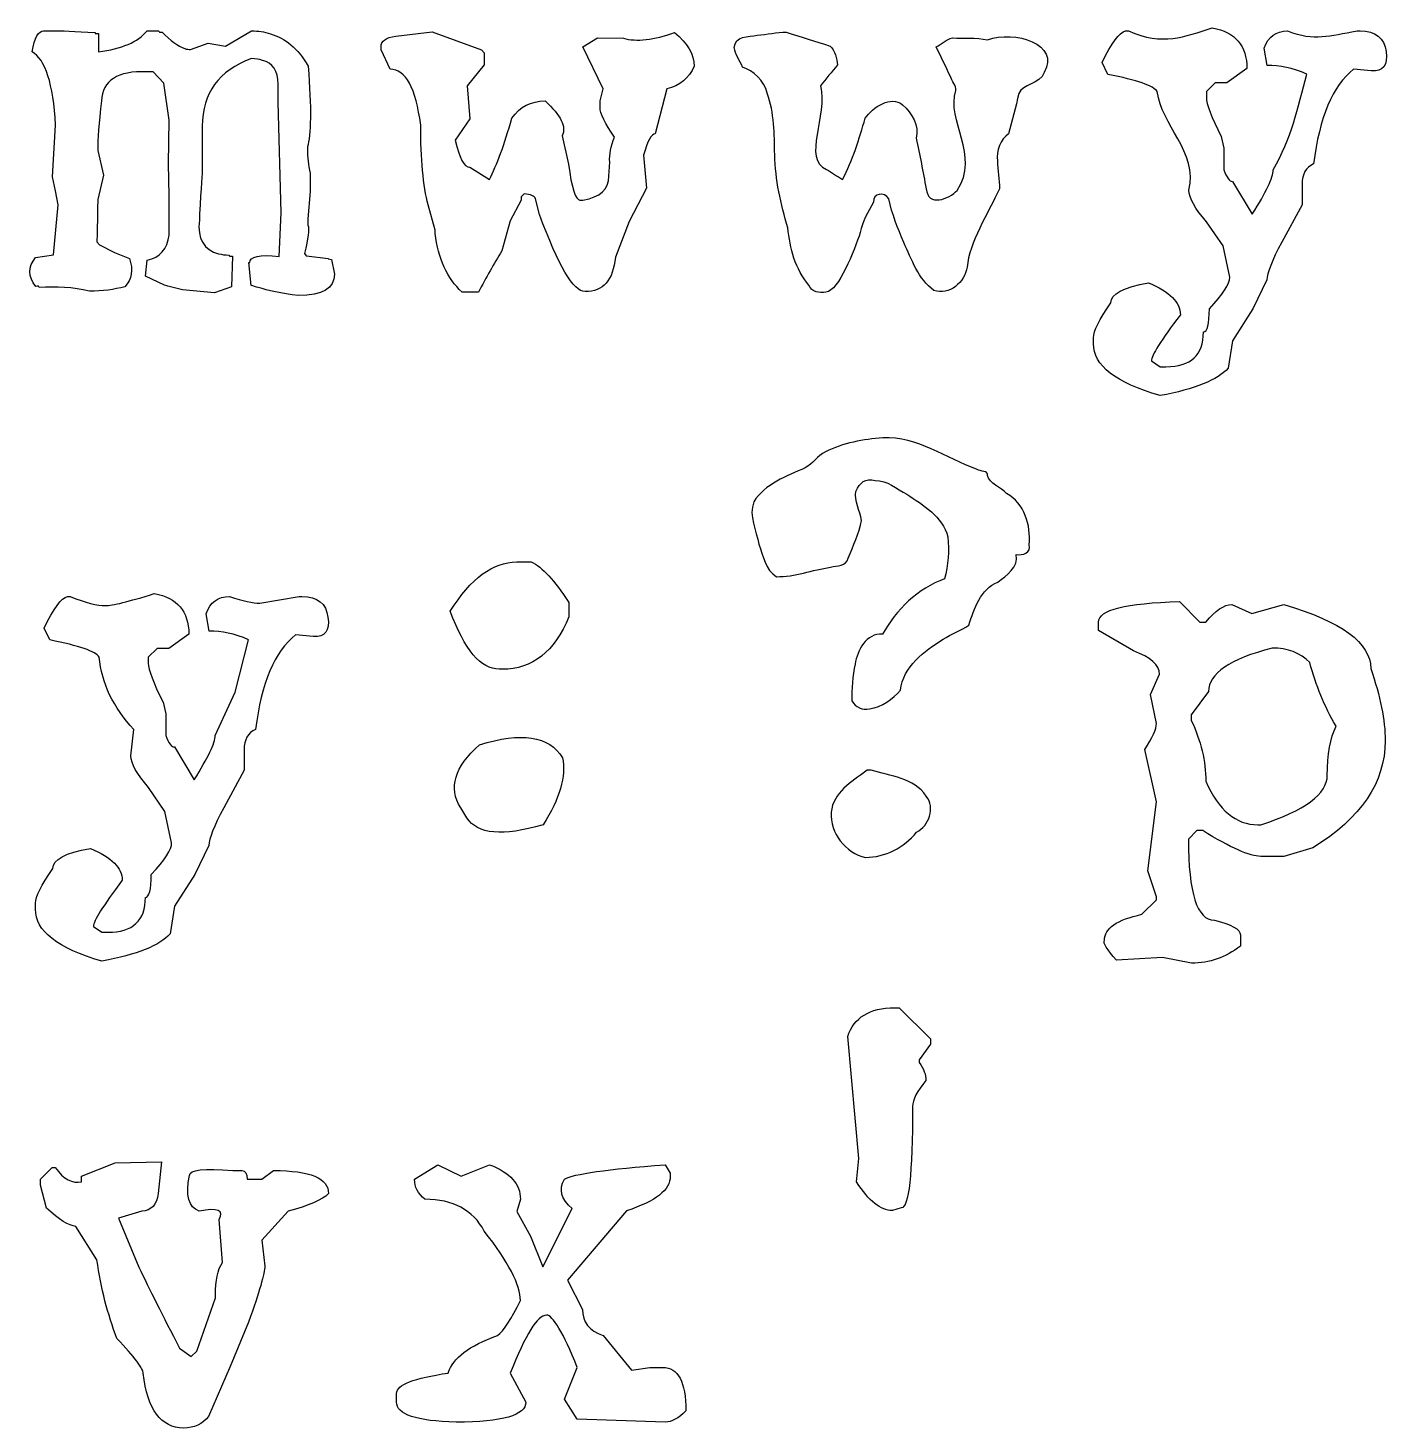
# Model space of a CAD drawing. Extents: x 1 to 11, y 10 to 119.
# Drawn here: x 0.88 to 11.07, y 9.82 to 20.32 of the extents above; entities that cross this region are included whole.
import ezdxf

# ---------------------------------------------------------------- set-up
doc = ezdxf.new("R2010")
doc.units = 0
doc.layers.add('Letters', color=7, linetype='CONTINUOUS')

msp = doc.modelspace()

# ---------------------------------------------------------------- linework, layer by layer
at = {"layer": 'Letters', "color": 7}
for p, q in [((0.995268, 20.2983), (1.0616, 20.2983)), ((1.381198, 20.284233), (1.381198, 20.2782)), ((1.407328, 20.276189), (1.407328, 20.139511)), ((1.771148, 20.296289), (1.85758, 20.296289)), ((1.86562, 20.288244), (1.883711, 20.288244)), ((2.358082, 20.181711), (2.555067, 20.296289)), ((3.635693, 20.256089), (3.909059, 20.290256)), ((3.909059, 20.290256), (4.278909, 20.155589)), ((5.726145, 20.284233), (5.726145, 20.284233)), ((9.105375, 20.296289), (9.127485, 20.296289)), ((9.756631, 20.3184), (9.756631, 20.3184)), ((10.842058, 20.296289), (10.864169, 20.296289)), ((2.096776, 20.1576), (2.229439, 20.205833)), ((2.229439, 20.205833), (2.358082, 20.181711)), ((3.52514, 20.153578), (3.52514, 20.1777)), ((3.593482, 20.008856), (3.52514, 20.153578)), ((4.278909, 20.155589), (4.299009, 20.131467)), ((5.038708, 20.1777), (5.14725, 20.244033)), ((5.189462, 19.862122), (5.038708, 20.1777)), ((5.14725, 20.244033), (5.342225, 20.242022)), ((10.168691, 20.036989), (10.146581, 20.167644)), ((4.299009, 20.043022), (4.170366, 19.884233)), ((4.299009, 20.131467), (4.299009, 20.043022)), ((8.974721, 19.970656), (8.9305, 20.0591)), ((1.817379, 19.990767), (1.771148, 19.990767)), ((1.895771, 19.904333), (1.817379, 19.990767)), ((8.495762, 19.985322), (8.495762, 19.985322)), ((10.015927, 20.014878), (9.865174, 19.906344)), ((10.948591, 19.996789), (10.815927, 20.008856)), ((1.937982, 19.62695), (1.895771, 19.904333)), ((2.754062, 19.761611), (2.754062, 19.896289)), ((4.170366, 19.884233), (4.190467, 19.636994)), ((5.167351, 19.771667), (5.189462, 19.862122)), ((5.667854, 19.862122), (5.581421, 19.524439)), ((9.778741, 19.906344), (9.71241, 19.842022)), ((9.71241, 19.842022), (9.71241, 19.7978)), ((9.865174, 19.906344), (9.778741, 19.906344)), ((2.776173, 18.933483), (2.754062, 19.761611)), ((5.167351, 19.725433), (5.167351, 19.771667)), ((1.931952, 19.301317), (1.937982, 19.62695)), ((4.190467, 19.636994), (4.081924, 19.478206)), ((1.06361, 19.202828), (1.08572, 19.590772)), ((2.185218, 19.582728), (2.185218, 19.263128)), ((2.973158, 19.42795), (2.973158, 19.405839)), ((4.883934, 19.510361), (4.930165, 19.297306)), ((9.822962, 19.504339), (9.843063, 19.417906)), ((9.843063, 19.417906), (9.843063, 19.255094)), ((1.401298, 19.399817), (1.445519, 19.214883)), ((5.233683, 19.20685), (5.239713, 19.313383)), ((5.492979, 19.365639), (5.51509, 19.118406)), ((1.445519, 19.214883), (1.401298, 19.031972)), ((1.937982, 19.064139), (1.931952, 19.301317)), ((2.993258, 19.230972), (2.993258, 19.092272)), ((4.190467, 19.275194), (4.3372, 19.182728)), ((1.08371, 19.098306), (1.06361, 19.202828)), ((1.105821, 18.993783), (1.08371, 19.098306)), ((5.51509, 19.118406), (5.384436, 18.869161)), ((9.907385, 19.168661), (10.056128, 18.923428)), ((10.429998, 19.14655), (10.429998, 18.993783)), ((1.06964, 18.617906), (1.105821, 18.993783)), ((1.937982, 18.76665), (1.937982, 19.064139)), ((2.993258, 19.092272), (2.977178, 18.88725)), ((4.576396, 19.02795), (4.493984, 18.873183)), ((4.598507, 19.074183), (4.576396, 19.052072)), ((4.576396, 19.052072), (4.576396, 19.02795)), ((4.71308, 18.921417), (4.682929, 19.038006)), ((5.016597, 19.02795), (5.038708, 19.02795)), ((10.429998, 18.993783), (10.277234, 18.712372)), ((2.163108, 18.923428), (2.163108, 18.877206)), ((2.762103, 18.605839), (2.776173, 18.933483)), ((3.93117, 18.802828), (3.878909, 18.991772)), ((2.977178, 18.88725), (2.977178, 18.841017)), ((3.93117, 18.778706), (3.93117, 18.802828)), ((4.493984, 18.873183), (4.431673, 18.64805)), ((5.384436, 18.869161), (5.281924, 18.599817)), ((9.837033, 18.686239), (9.71442, 18.865139)), ((1.395268, 18.716394), (1.415369, 18.694283)), ((1.415369, 18.694283), (1.525921, 18.635994)), ((9.887284, 18.451072), (9.837033, 18.686239)), ((0.934967, 18.597806), (1.06964, 18.617906)), ((1.525921, 18.635994), (1.638484, 18.591772)), ((1.759087, 18.457094), (1.773158, 18.577706)), ((2.386223, 18.615894), (2.386223, 18.609861)), ((2.412354, 18.60785), (2.404313, 18.378706)), ((2.951047, 18.62795), (2.965118, 18.611872)), ((2.965118, 18.611872), (2.967128, 18.611872)), ((2.965118, 18.611872), (2.965118, 18.611872)), ((2.967128, 18.611872), (3.127932, 18.591772)), ((3.127932, 18.591772), (3.127932, 18.58775)), ((3.127932, 18.58775), (3.154062, 18.583728)), ((3.154062, 18.583728), (3.176173, 18.473183)), ((2.551047, 18.388761), (2.532957, 18.559617)), ((2.532957, 18.559617), (2.540997, 18.559617)), ((1.901801, 18.390772), (1.759087, 18.457094)), ((1.919891, 18.38675), (1.901801, 18.390772)), ((1.927932, 18.382728), (1.919891, 18.38675)), ((2.036474, 18.356594), (1.927932, 18.382728)), ((2.404313, 18.378706), (2.27567, 18.334483)), ((10.166681, 18.430972), (10.060148, 18.213883)), ((2.27567, 18.334483), (2.036474, 18.356594)), ((4.254788, 18.338506), (4.132175, 18.338506)), ((10.060148, 18.213883), (9.907385, 17.974683)), ((8.866179, 17.952572), (8.866179, 17.996794)), ((9.907385, 17.974683), (9.875224, 17.76765)), ((9.300349, 17.823928), (9.364671, 17.779717)), ((9.364671, 17.779717), (9.408892, 17.779717)), ((7.287139, 17.247261), (7.287139, 17.247261)), ((4.542572, 16.316372), (4.651114, 16.316372)), ((4.542572, 16.316372), (4.542572, 16.316372)), ((1.173727, 16.057072), (1.195838, 16.057072)), ((1.824984, 16.079183), (1.824984, 16.079183)), ((2.616944, 16.006828), (2.910411, 16.057072)), ((2.910411, 16.057072), (2.932521, 16.057072)), ((4.932522, 16.01285), (4.932522, 15.904306)), ((9.511081, 16.018883), (9.663845, 15.866117)), ((9.511081, 16.018883), (9.511081, 16.018883)), ((9.903041, 15.996772), (10.053795, 15.930439)), ((10.053795, 15.930439), (10.292991, 15.996772)), ((2.237044, 15.797772), (2.214934, 15.928428)), ((8.904046, 15.801794), (8.904046, 15.866117)), ((9.663845, 15.866117), (9.708066, 15.866117)), ((1.043074, 15.73145), (0.998853, 15.819883)), ((2.08428, 15.775661), (1.933526, 15.667128)), ((3.016944, 15.757572), (2.88428, 15.769639)), ((9.165352, 15.649039), (8.904046, 15.801794)), ((1.847094, 15.667128), (1.780763, 15.602806)), ((1.933526, 15.667128), (1.847094, 15.667128)), ((2.432019, 15.341494), (2.532521, 15.73345)), ((1.780763, 15.602806), (1.780763, 15.558583)), ((4.434029, 15.51235), (4.411919, 15.51235)), ((9.293996, 15.323406), (9.360327, 15.476172)), ((2.281265, 15.015872), (2.432019, 15.341494)), ((9.338217, 15.106317), (9.293996, 15.323406)), ((9.728167, 15.345517), (9.599523, 15.170639)), ((1.891315, 15.265117), (1.911416, 15.178683)), ((1.911416, 15.178683), (1.911416, 15.015872)), ((9.599523, 15.170639), (9.599523, 15.128428)), ((9.599523, 15.170639), (9.599523, 15.170639)), ((1.650109, 14.863106), (1.67222, 15.060083)), ((1.975738, 14.929439), (2.124481, 14.684206)), ((2.498351, 14.907328), (2.498351, 14.754561)), ((9.338217, 14.519383), (9.251785, 14.91135)), ((4.88629, 14.849028), (4.88629, 14.849028)), ((2.498351, 14.754561), (2.345587, 14.47315)), ((7.160707, 14.748594), (7.160707, 14.748594)), ((1.905386, 14.447028), (1.782773, 14.625917)), ((9.273895, 14.000794), (9.338217, 14.519383)), ((1.955637, 14.21185), (1.905386, 14.447028)), ((4.168702, 14.398783), (4.122471, 14.47315)), ((9.641734, 14.302294), (9.577413, 14.237983)), ((9.685955, 14.302294), (9.641734, 14.302294)), ((10.098016, 14.346517), (10.120126, 14.346517)), ((2.235034, 14.19175), (2.128501, 13.974661)), ((10.510076, 14.173661), (10.292991, 14.109339)), ((10.292991, 14.109339), (10.120126, 14.109339)), ((2.128501, 13.974661), (1.975738, 13.735461)), ((9.338217, 13.805817), (9.273895, 14.000794)), ((0.934531, 13.71335), (0.934531, 13.757572)), ((9.229674, 13.675161), (9.338217, 13.783706)), ((9.338217, 13.783706), (9.338217, 13.805817)), ((1.975738, 13.735461), (1.943577, 13.528428)), ((1.368702, 13.584717), (1.433024, 13.540494)), ((1.433024, 13.540494), (1.477245, 13.540494)), ((9.967363, 13.522394), (9.967363, 13.435972)), ((9.384448, 13.35155), (9.038719, 13.331452)), ((9.601533, 13.309341), (9.384448, 13.35155)), ((7.375179, 12.97413), (7.40935, 12.97413)), ((7.375179, 12.97413), (7.375179, 12.97413)), ((7.40935, 12.97413), (7.644526, 12.740963)), ((7.107843, 11.844486), (7.02342, 12.759052)), ((7.644526, 12.700763), (7.560104, 12.584186)), ((7.644526, 12.740963), (7.644526, 12.700763)), ((7.560104, 12.584186), (7.560104, 12.564074)), ((0.972946, 11.690263), (1.059378, 11.776697)), ((1.059378, 11.776697), (1.081488, 11.776697)), ((1.280483, 11.712374), (1.53174, 11.812874)), ((1.53174, 11.812874), (1.879479, 11.820919)), ((1.53174, 11.812874), (1.53174, 11.812874)), ((1.879479, 11.820919), (1.855358, 11.581719)), ((2.414152, 11.754586), (2.480484, 11.754586)), ((2.631237, 11.690263), (2.719679, 11.754586)), ((3.776296, 11.690152), (3.95117, 11.798697)), ((3.95117, 11.798697), (4.126045, 11.712263)), ((3.95117, 11.798697), (3.95117, 11.798697)), ((4.126045, 11.712263), (4.33911, 11.798697)), ((5.655693, 11.798697), (5.693884, 11.734374)), ((7.089752, 11.669608), (7.107843, 11.844486)), ((0.972946, 11.646041), (0.972946, 11.690263)), ((1.280483, 11.670163), (1.280483, 11.712374)), ((2.522695, 11.690263), (2.631237, 11.690263)), ((5.693884, 11.734374), (5.693884, 11.712263)), ((1.017167, 11.473186), (0.972946, 11.646041)), ((1.732745, 11.449063), (1.55787, 11.396797)), ((2.828222, 11.451074), (2.631237, 11.233986)), ((4.570266, 11.539397), (4.544135, 11.446941)), ((4.544135, 11.446941), (4.644638, 11.262019)), ((4.7371, 11.032863), (4.958206, 11.469052)), ((5.364236, 11.452974), (4.922025, 10.932363)), ((7.425431, 11.47463), (7.359099, 11.45453)), ((1.395056, 11.085241), (1.236262, 11.336497)), ((1.55787, 11.396797), (1.708624, 11.030974)), ((2.33576, 11.065141), (2.311639, 11.388763)), ((2.631237, 11.233986), (2.653348, 11.039008)), ((4.644638, 11.262019), (4.7371, 11.032863)), ((4.922025, 10.932363), (5.034587, 10.713274)), ((2.283499, 10.799819), (2.283499, 10.82193)), ((2.144805, 10.40183), (2.283499, 10.799819)), ((2.532745, 10.618908), (2.394051, 10.285241)), ((5.189361, 10.518297), (5.402427, 10.258997)), ((2.014152, 10.42393), (2.102594, 10.359608)), ((2.102594, 10.359608), (2.144805, 10.40183)), ((2.394051, 10.285241), (2.231237, 9.911374)), ((4.493884, 10.236886), (4.610467, 10.019808)), ((4.899914, 10.041908), (4.996396, 10.279097)), ((5.402427, 10.258997), (5.53911, 10.279097)), ((5.53911, 10.279097), (5.635592, 10.279097)), ((3.641623, 10.019808), (3.641623, 10.08413)), ((4.996396, 9.891163), (4.899914, 10.041908)), ((5.655693, 9.869052), (4.996396, 9.891163))]:
    msp.add_line(p, q, dxfattribs=at)
for points in [[(0.908836, 20.139511), (0.928937, 20.24537), (0.957747, 20.2983), (0.995268, 20.2983)], [(1.0616, 20.2983), (1.123241, 20.2983), (1.229774, 20.293611), (1.381198, 20.284233)], [(1.381198, 20.2782), (1.389238, 20.276859), (1.397948, 20.276189), (1.407328, 20.276189)], [(1.407328, 20.139511), (1.581533, 20.162289), (1.702806, 20.214548), (1.771148, 20.296289)], [(1.85758, 20.296289), (1.86026, 20.293607), (1.86294, 20.290926), (1.86562, 20.288244)], [(1.883711, 20.288244), (1.945352, 20.223926), (2.002303, 20.182385), (2.054565, 20.163622)], [(2.555067, 20.296289), (2.604649, 20.29763), (2.65155, 20.290259), (2.695771, 20.274178)], [(2.695771, 20.274178), (2.806994, 20.244696), (2.901466, 20.164296), (2.979188, 20.032978)], [(3.52514, 20.1777), (3.52514, 20.221922), (3.561991, 20.248052), (3.635693, 20.256089)], [(5.342225, 20.242022), (5.441388, 20.213881), (5.569361, 20.227952), (5.726145, 20.284233)], [(5.726145, 20.284233), (5.823967, 20.203826), (5.872879, 20.120074), (5.872879, 20.032978)], [(6.173605, 20.171889), (6.175255, 20.258722), (6.28076, 20.253689), (6.344747, 20.263667)], [(6.344747, 20.263667), (6.417469, 20.2708), (6.491078, 20.2858), (6.563262, 20.288167)], [(6.563262, 20.288167), (6.684632, 20.243978), (6.771318, 20.225789), (6.892688, 20.1816)], [(8.070464, 20.228833), (8.275006, 20.305256), (8.621729, 20.196744), (8.495762, 19.985322)], [(8.9305, 20.0591), (9.002862, 20.206511), (9.061153, 20.285567), (9.105375, 20.296289)], [(9.127485, 20.296289), (9.386275, 20.183189), (9.545708, 20.252822), (9.756631, 20.3184)], [(9.756631, 20.3184), (9.929495, 20.287578), (10.015927, 20.186411), (10.015927, 20.014878)], [(10.146581, 20.167644), (10.176061, 20.253411), (10.234353, 20.296289), (10.321455, 20.296289)], [(10.321455, 20.296289), (10.525573, 20.2184), (10.629755, 20.259933), (10.842058, 20.296289)], [(10.864169, 20.296289), (10.980751, 20.296289), (11.045743, 20.2447), (11.059143, 20.141511)], [(2.054565, 20.163622), (2.069305, 20.159607), (2.083376, 20.1576), (2.096776, 20.1576)], [(6.234124, 20.025411), (6.216141, 20.074733), (6.178679, 20.119678), (6.173605, 20.171889)], [(6.892688, 20.1816), (6.928106, 20.154478), (6.941992, 20.080989), (6.947474, 20.043022)], [(7.687172, 20.1777), (7.727939, 20.1979), (7.764203, 20.234422), (7.807927, 20.2439)], [(7.793181, 19.955789), (7.757845, 20.029756), (7.722509, 20.103722), (7.687172, 20.1777)], [(7.807927, 20.2439), (7.895785, 20.241722), (7.984244, 20.247922), (8.070464, 20.228833)], [(1.08572, 19.590772), (1.0683, 19.900317), (1.009339, 20.08323), (0.908836, 20.139511)], [(2.555067, 20.089256), (2.308501, 19.99947), (2.185218, 19.830628), (2.185218, 19.582728)], [(2.635469, 20.075189), (2.612689, 20.084567), (2.585888, 20.089256), (2.555067, 20.089256)], [(2.754062, 19.896289), (2.754062, 19.998133), (2.714531, 20.057767), (2.635469, 20.075189)], [(6.947474, 20.043022), (6.904593, 19.990089), (6.861712, 19.937156), (6.818831, 19.884233)], [(11.059143, 20.141511), (11.073884, 20.038333), (11.037033, 19.990089), (10.948591, 19.996789)], [(1.771148, 19.990767), (1.550042, 19.997463), (1.436139, 19.92443), (1.429439, 19.771667)], [(2.979188, 20.032978), (3.003309, 19.715389), (3.001299, 19.513713), (2.973158, 19.42795)], [(3.822627, 19.590772), (3.786446, 19.869494), (3.710065, 20.008856), (3.593482, 20.008856)], [(5.872879, 20.032978), (5.832678, 19.941852), (5.764336, 19.8849), (5.667854, 19.862122)], [(6.419529, 19.8288), (6.399132, 19.927022), (6.315015, 19.997467), (6.234124, 20.025411)], [(7.834665, 19.848778), (7.838658, 19.886289), (7.804367, 19.919844), (7.793181, 19.955789)], [(8.495762, 19.985322), (8.466236, 19.892522), (8.331825, 19.902933), (8.307234, 19.826622)], [(9.34457, 19.842022), (9.31643, 19.8849), (9.193147, 19.927778), (8.974721, 19.970656)], [(10.464169, 19.972667), (10.359646, 20.018233), (10.261153, 20.039678), (10.168691, 20.036989)], [(10.212912, 19.255094), (10.348359, 19.491539), (10.39749, 19.712628), (10.464169, 19.972667)], [(10.815927, 20.008856), (10.659143, 19.885567), (10.559311, 19.649061), (10.51643, 19.299306)], [(6.818831, 19.884233), (6.878564, 19.666972), (6.676982, 19.334817), (6.864761, 19.258917)], [(7.844828, 19.101372), (8.020477, 19.36125), (7.759747, 19.627306), (7.834665, 19.848778)], [(9.581756, 19.102328), (9.651437, 19.388639), (9.370179, 19.594561), (9.34457, 19.842022)], [(1.429439, 19.771667), (1.410679, 19.606848), (1.401298, 19.482898), (1.401298, 19.399817)], [(4.506044, 19.643028), (4.566346, 19.728787), (4.649428, 19.771667), (4.755291, 19.771667)], [(4.755291, 19.771667), (4.873214, 19.66447), (4.916095, 19.577369), (4.883934, 19.510361)], [(6.476588, 19.368172), (6.472161, 19.523183), (6.475525, 19.68115), (6.419529, 19.8288)], [(7.154509, 19.643028), (7.209717, 19.723889), (7.34936, 19.817189), (7.434943, 19.742044)], [(7.434943, 19.742044), (7.506133, 19.679217), (7.561007, 19.586628), (7.536283, 19.492461)], [(8.307234, 19.826622), (8.281451, 19.725889), (8.255668, 19.625172), (8.229886, 19.524439)], [(9.71241, 19.7978), (9.71241, 19.748211), (9.749261, 19.650394), (9.822962, 19.504339)], [(4.3372, 19.182728), (4.393482, 19.289928), (4.449763, 19.443361), (4.506044, 19.643028)], [(5.275894, 19.500317), (5.203532, 19.602161), (5.167351, 19.6772), (5.167351, 19.725433)], [(6.985665, 19.182728), (7.060502, 19.328583), (7.109294, 19.485983), (7.154509, 19.643028)], [(3.878909, 18.991772), (3.841388, 19.136498), (3.822627, 19.336165), (3.822627, 19.590772)], [(5.581421, 19.524439), (5.551941, 19.524439), (5.52246, 19.471506), (5.492979, 19.365639)], [(8.229886, 19.524439), (8.167232, 19.487739), (8.137614, 19.394894), (8.145251, 19.323072)], [(4.081924, 19.478206), (4.111405, 19.342865), (4.147585, 19.275194), (4.190467, 19.275194)], [(5.239713, 19.313383), (5.235693, 19.369665), (5.247753, 19.431976), (5.275894, 19.500317)], [(7.536283, 19.492461), (7.567223, 19.367028), (7.585028, 19.239094), (7.612981, 19.113172)], [(2.973158, 19.405839), (2.973158, 19.350898), (2.979858, 19.292609), (2.993258, 19.230972)], [(6.574751, 18.820483), (6.520749, 18.998561), (6.48115, 19.181372), (6.476588, 19.368172)], [(8.145251, 19.323072), (8.149243, 19.253272), (8.162373, 19.181661), (8.160719, 19.112994)], [(2.185218, 19.263128), (2.185218, 19.237669), (2.177848, 19.124435), (2.163108, 18.923428)], [(4.930165, 19.297306), (4.954286, 19.117735), (4.983096, 19.02795), (5.016597, 19.02795)], [(5.038708, 19.02795), (5.168691, 19.050735), (5.233683, 19.110369), (5.233683, 19.20685)], [(6.864761, 19.258917), (6.905063, 19.233517), (6.945364, 19.208128), (6.985665, 19.182728)], [(9.843063, 19.255094), (9.864504, 19.197472), (9.885944, 19.168661), (9.907385, 19.168661)], [(10.056128, 18.923428), (10.160651, 19.086917), (10.212912, 19.197472), (10.212912, 19.255094)], [(10.51643, 19.299306), (10.458808, 19.275194), (10.429998, 19.224272), (10.429998, 19.14655)], [(7.612981, 19.113172), (7.622224, 18.973428), (7.784549, 19.036439), (7.844828, 19.101372)], [(8.160719, 19.112994), (8.077452, 18.929161), (7.934373, 18.709028), (7.918483, 18.525694)], [(9.71442, 18.865139), (9.625978, 18.965639), (9.581756, 19.044706), (9.581756, 19.102328)], [(1.401298, 19.031972), (1.401298, 18.986409), (1.399288, 18.881217), (1.395268, 18.716394)], [(4.682929, 19.038006), (4.676229, 19.059443), (4.648088, 19.071502), (4.598507, 19.074183)], [(7.216251, 19.011783), (7.177587, 18.938517), (7.132449, 18.867839), (7.118016, 18.784906)], [(7.331393, 19.038006), (7.296714, 19.095339), (7.212459, 19.078761), (7.216251, 19.011783)], [(7.443968, 18.710128), (7.398791, 18.816728), (7.356204, 18.924661), (7.331393, 19.038006)], [(5.054788, 18.342528), (4.967686, 18.342528), (4.853783, 18.535491), (4.71308, 18.921417)], [(2.163108, 18.877206), (2.148367, 18.737835), (2.196608, 18.65408), (2.307831, 18.625939)], [(2.977178, 18.841017), (2.987898, 18.811535), (2.979188, 18.740513), (2.951047, 18.62795)], [(6.731743, 18.390594), (6.63064, 18.510472), (6.589633, 18.668139), (6.574751, 18.820483)], [(7.118016, 18.784906), (7.069942, 18.649072), (6.957506, 18.347928), (6.86051, 18.338506)], [(1.773158, 18.577706), (1.8683, 18.599143), (1.923242, 18.662124), (1.937982, 18.76665)], [(4.132175, 18.338506), (4.020952, 18.443031), (3.953951, 18.589765), (3.93117, 18.778706)], [(7.669333, 18.351572), (7.551973, 18.43675), (7.503775, 18.583483), (7.443968, 18.710128)], [(10.277234, 18.712372), (10.203532, 18.57435), (10.166681, 18.48055), (10.166681, 18.430972)], [(0.936977, 18.380717), (0.879355, 18.455761), (0.878685, 18.528124), (0.934967, 18.597806)], [(1.638484, 18.591772), (1.669305, 18.506009), (1.657915, 18.434987), (1.604314, 18.378706)], [(2.307831, 18.625939), (2.330612, 18.620583), (2.356742, 18.617235), (2.386223, 18.615894)], [(2.386223, 18.609861), (2.394263, 18.60852), (2.402974, 18.60785), (2.412354, 18.60785)], [(2.540997, 18.559617), (2.540997, 18.606513), (2.614699, 18.62192), (2.762103, 18.605839)], [(4.431673, 18.64805), (4.371371, 18.550228), (4.31241, 18.447046), (4.254788, 18.338506)], [(5.281924, 18.599817), (5.265843, 18.428291), (5.190132, 18.342528), (5.054788, 18.342528)], [(3.176173, 18.473183), (3.176173, 18.365976), (3.086391, 18.312372), (2.906826, 18.312372)], [(7.918483, 18.525694), (7.902244, 18.412206), (7.784556, 18.311472), (7.669333, 18.351572)], [(0.957077, 18.382728), (0.950377, 18.382728), (0.943677, 18.382057), (0.936977, 18.380717)], [(0.963107, 18.372672), (0.960427, 18.376694), (0.958417, 18.380046), (0.957077, 18.382728)], [(1.338987, 18.34655), (1.215704, 18.374691), (1.090411, 18.383398), (0.963107, 18.372672)], [(1.604314, 18.378706), (1.525251, 18.357269), (1.436809, 18.34655), (1.338987, 18.34655)], [(2.605319, 18.372672), (2.585218, 18.378035), (2.567128, 18.383398), (2.551047, 18.388761)], [(2.906826, 18.312372), (2.776843, 18.331135), (2.67634, 18.351235), (2.605319, 18.372672)], [(6.86051, 18.338506), (6.808454, 18.33375), (6.757231, 18.335017), (6.731743, 18.390594)], [(8.996832, 18.258106), (8.996832, 18.325106), (9.090634, 18.375361), (9.278239, 18.408861)], [(9.278239, 18.408861), (9.437703, 18.341861), (9.517435, 18.262128), (9.517435, 18.169661)], [(9.73452, 18.213883), (9.836363, 18.321083), (9.887284, 18.40015), (9.887284, 18.451072)], [(8.866179, 17.996794), (8.866179, 18.045039), (8.90973, 18.132139), (8.996832, 18.258106)], [(9.517435, 18.169661), (9.372711, 17.978039), (9.300349, 17.862794), (9.300349, 17.823928)], [(9.690299, 18.041017), (9.71978, 18.041017), (9.73452, 18.098639), (9.73452, 18.213883)], [(9.364671, 17.562628), (9.032343, 17.659106), (8.866179, 17.789094), (8.866179, 17.952572)], [(9.408892, 17.779717), (9.596497, 17.779717), (9.690299, 17.866817), (9.690299, 18.041017)], [(9.875224, 17.76765), (9.797502, 17.68055), (9.627318, 17.612206), (9.364671, 17.562628)], [(7.287139, 17.247261), (7.140364, 17.234161), (6.988867, 17.209694), (6.856823, 17.140694)], [(7.994695, 17.009706), (7.759884, 17.093728), (7.547354, 17.256594), (7.287139, 17.247261)], [(6.856823, 17.140694), (6.795003, 17.115061), (6.760751, 17.050561), (6.705382, 17.021217)], [(6.705382, 17.021217), (6.566054, 16.95915), (6.403132, 16.902506), (6.319149, 16.766317)], [(8.070538, 16.964672), (8.078137, 17.003583), (8.017284, 16.991661), (7.994695, 17.009706)], [(7.085338, 16.845272), (7.113376, 16.910306), (7.156585, 16.946994), (7.229848, 16.927539)], [(7.229848, 16.927539), (7.318683, 16.930661), (7.390008, 16.86085), (7.467132, 16.82345)], [(8.214864, 16.83045), (8.171518, 16.877517), (8.085265, 16.903606), (8.070538, 16.964672)], [(7.126263, 16.627528), (7.116201, 16.699806), (7.073141, 16.772994), (7.085338, 16.845272)], [(7.467132, 16.82345), (7.588724, 16.743517), (7.735338, 16.655683), (7.774032, 16.505139)], [(8.384123, 16.445661), (8.397644, 16.591261), (8.348544, 16.754394), (8.214864, 16.83045)], [(6.319149, 16.766317), (6.279882, 16.661828), (6.338159, 16.551739), (6.35799, 16.448317)], [(7.026744, 16.344272), (7.065796, 16.435717), (7.108654, 16.531528), (7.126263, 16.627528)], [(7.774032, 16.505139), (7.785178, 16.399406), (7.777778, 16.292494), (7.750377, 16.189628)], [(6.35799, 16.448317), (6.388714, 16.364206), (6.406805, 16.255394), (6.489158, 16.205728)], [(8.148923, 16.16575), (8.215373, 16.214661), (8.306171, 16.276306), (8.287639, 16.372239)], [(8.287639, 16.372239), (8.334595, 16.362283), (8.401856, 16.385517), (8.384123, 16.445661)], [(4.044079, 15.946517), (4.198183, 16.193087), (4.364347, 16.316372), (4.542572, 16.316372)], [(4.651114, 16.316372), (4.732857, 16.278854), (4.826659, 16.17768), (4.932522, 16.01285)], [(6.489158, 16.205728), (6.626225, 16.203794), (6.759298, 16.256706), (6.894662, 16.277172)], [(6.894662, 16.277172), (6.943481, 16.291106), (7.012508, 16.282383), (7.026744, 16.344272)], [(7.750377, 16.189628), (7.548803, 16.117461), (7.386753, 15.959983), (7.285577, 15.773761)], [(7.931866, 15.84345), (7.971331, 15.966661), (8.020368, 16.110528), (8.148923, 16.16575)], [(0.998853, 15.819883), (1.071215, 15.967291), (1.129506, 16.046354), (1.173727, 16.057072)], [(1.195838, 16.057072), (1.311081, 16.011509), (1.398853, 15.988728), (1.459154, 15.988728)], [(1.459154, 15.988728), (1.510076, 15.988728), (1.632019, 16.01888), (1.824984, 16.079183)], [(1.824984, 16.079183), (1.997848, 16.048361), (2.08428, 15.947187), (2.08428, 15.775661)], [(2.214934, 15.928428), (2.244414, 16.014191), (2.302706, 16.057072), (2.389808, 16.057072)], [(2.389808, 16.057072), (2.490311, 16.023576), (2.566022, 16.006828), (2.616944, 16.006828)], [(2.932521, 16.057072), (3.049104, 16.057072), (3.114096, 16.00548), (3.127496, 15.902294)], [(8.904046, 15.866117), (8.904046, 15.957243), (9.106391, 16.008165), (9.511081, 16.018883)], [(9.708066, 15.866117), (9.780428, 15.95322), (9.845419, 15.996772), (9.903041, 15.996772)], [(10.292991, 15.996772), (10.727161, 15.869469), (10.944247, 15.710006), (10.944247, 15.518383)], [(3.127496, 15.902294), (3.142237, 15.799117), (3.105386, 15.750876), (3.016944, 15.757572)], [(4.411919, 15.51235), (4.273895, 15.51235), (4.151282, 15.657072), (4.044079, 15.946517)], [(4.932522, 15.904306), (4.826659, 15.643002), (4.660495, 15.51235), (4.434029, 15.51235)], [(2.532521, 15.73345), (2.427999, 15.779013), (2.329506, 15.800454), (2.237044, 15.797772)], [(2.88428, 15.769639), (2.727496, 15.646357), (2.627664, 15.409839), (2.584783, 15.060083)], [(7.285577, 15.773761), (7.161047, 15.785617), (7.09691, 15.653139), (7.079088, 15.551239)], [(7.73944, 15.736261), (7.799833, 15.777217), (7.876228, 15.802239), (7.931866, 15.84345)], [(1.412923, 15.602806), (1.384783, 15.645687), (1.2615, 15.688569), (1.043074, 15.73145)], [(7.419843, 15.354839), (7.436694, 15.533417), (7.599159, 15.649717), (7.73944, 15.736261)], [(9.360327, 15.476172), (9.360327, 15.544513), (9.295336, 15.602135), (9.165352, 15.649039)], [(10.206559, 15.671139), (9.887631, 15.588057), (9.728167, 15.479517), (9.728167, 15.345517)], [(10.487965, 15.562606), (10.415604, 15.634961), (10.321801, 15.671139), (10.206559, 15.671139)], [(1.67222, 15.060083), (1.516776, 15.227594), (1.430344, 15.408502), (1.412923, 15.602806)], [(1.780763, 15.558583), (1.780763, 15.508998), (1.817614, 15.411176), (1.891315, 15.265117)], [(7.079088, 15.551239), (7.059379, 15.46035), (7.054352, 15.367006), (7.053741, 15.274239)], [(10.68495, 15.084206), (10.597848, 15.232954), (10.532187, 15.39242), (10.487965, 15.562606)], [(10.944247, 15.518383), (11.016609, 15.309339), (11.05279, 15.128435), (11.05279, 14.975672)], [(7.187899, 15.21545), (7.278758, 15.228217), (7.362823, 15.289683), (7.419843, 15.354839)], [(7.053741, 15.274239), (7.087137, 15.227594), (7.130166, 15.20245), (7.187899, 15.21545)], [(9.599523, 15.128428), (9.671885, 14.975665), (9.708066, 14.823572), (9.708066, 14.67215)], [(1.911416, 15.015872), (1.932856, 14.95825), (1.954297, 14.929439), (1.975738, 14.929439)], [(2.124481, 14.684206), (2.229004, 14.847694), (2.281265, 14.95825), (2.281265, 15.015872)], [(2.584783, 15.060083), (2.527161, 15.035965), (2.498351, 14.985046), (2.498351, 14.907328)], [(4.263175, 14.945517), (4.576743, 15.04468), (4.784448, 15.012517), (4.88629, 14.849028)], [(9.251785, 14.91135), (9.309406, 14.998446), (9.338217, 15.063435), (9.338217, 15.106317)], [(10.618619, 14.716372), (10.618619, 14.874498), (10.640729, 14.997109), (10.68495, 15.084206)], [(4.122471, 14.47315), (4.028669, 14.623239), (4.07557, 14.780694), (4.263175, 14.945517)], [(11.05279, 14.975672), (11.05279, 14.663443), (10.871885, 14.396106), (10.510076, 14.173661)], [(1.782773, 14.625917), (1.69433, 14.72642), (1.650109, 14.805483), (1.650109, 14.863106)], [(4.88629, 14.849028), (4.914431, 14.709665), (4.86552, 14.542161), (4.739557, 14.346517)], [(7.160707, 14.748594), (7.052446, 14.670672), (6.915764, 14.584894), (6.898902, 14.440672)], [(7.199987, 14.756461), (7.18599, 14.755294), (7.171367, 14.761028), (7.160707, 14.748594)], [(7.612205, 14.561717), (7.521837, 14.697706), (7.342093, 14.712194), (7.199987, 14.756461)], [(10.120126, 14.346517), (10.452455, 14.453724), (10.618619, 14.577009), (10.618619, 14.716372)], [(9.708066, 14.67215), (9.804548, 14.455061), (9.934532, 14.346517), (10.098016, 14.346517)], [(7.539548, 14.290517), (7.634674, 14.341106), (7.681962, 14.47145), (7.612205, 14.561717)], [(2.345587, 14.47315), (2.271885, 14.335128), (2.235034, 14.241328), (2.235034, 14.19175)], [(4.739557, 14.346517), (4.438049, 14.256739), (4.247764, 14.274161), (4.168702, 14.398783)], [(6.898902, 14.440672), (6.888981, 14.283439), (7.00662, 14.135906), (7.157126, 14.101583)], [(7.157126, 14.101583), (7.305531, 14.101583), (7.446829, 14.176528), (7.539548, 14.290517)], [(10.120126, 14.109339), (10.038384, 14.109339), (9.893661, 14.173657), (9.685955, 14.302294)], [(1.065185, 14.018883), (1.065185, 14.085883), (1.158987, 14.136135), (1.346592, 14.169639)], [(1.346592, 14.169639), (1.506056, 14.102639), (1.585788, 14.022906), (1.585788, 13.930439)], [(1.802873, 13.974661), (1.904716, 14.081861), (1.955637, 14.160924), (1.955637, 14.21185)], [(9.577413, 14.237983), (9.577413, 13.833287), (9.642404, 13.630939), (9.772388, 13.630939)], [(0.934531, 13.757572), (0.934531, 13.805817), (0.978083, 13.89292), (1.065185, 14.018883)], [(1.758652, 13.801794), (1.788133, 13.801794), (1.802873, 13.859417), (1.802873, 13.974661)], [(1.585788, 13.930439), (1.441064, 13.738817), (1.368702, 13.623576), (1.368702, 13.584717)], [(1.477245, 13.540494), (1.66485, 13.540494), (1.758652, 13.627594), (1.758652, 13.801794)], [(1.433024, 13.323408), (1.100696, 13.419888), (0.934531, 13.549869), (0.934531, 13.71335)], [(8.948267, 13.480194), (8.948267, 13.569972), (9.042069, 13.634961), (9.229674, 13.675161)], [(9.772388, 13.630939), (9.902371, 13.598783), (9.967363, 13.562602), (9.967363, 13.522394)], [(1.943577, 13.528428), (1.865855, 13.441324), (1.69567, 13.372984), (1.433024, 13.323408)], [(9.038719, 13.331452), (8.966357, 13.41051), (8.936207, 13.460091), (8.948267, 13.480194)], [(9.967363, 13.435972), (9.85748, 13.351551), (9.735537, 13.309341), (9.601533, 13.309341)], [(7.02342, 12.759052), (7.070322, 12.902437), (7.187575, 12.97413), (7.375179, 12.97413)], [(7.560104, 12.564074), (7.593605, 12.517178), (7.610355, 12.472289), (7.610355, 12.429408)], [(7.610355, 12.429408), (7.543354, 12.350349), (7.509853, 12.285356), (7.509853, 12.23443)], [(7.509853, 12.23443), (7.509853, 11.727897), (7.481712, 11.47463), (7.425431, 11.47463)], [(1.081488, 11.776697), (1.14715, 11.689593), (1.213482, 11.654082), (1.280483, 11.670163)], [(2.088524, 11.718408), (2.088524, 11.761289), (2.197066, 11.773349), (2.414152, 11.754586)], [(2.480484, 11.754586), (2.508624, 11.754586), (2.522695, 11.733145), (2.522695, 11.690263)], [(2.719679, 11.754586), (2.994386, 11.754586), (3.13174, 11.696963), (3.13174, 11.581719)], [(4.33911, 11.798697), (4.493214, 11.738393), (4.570266, 11.65196), (4.570266, 11.539397)], [(4.899914, 11.690152), (4.969596, 11.729011), (5.221522, 11.765193), (5.655693, 11.798697)], [(2.162896, 11.451074), (2.082494, 11.477874), (2.057703, 11.566986), (2.088524, 11.718408)], [(3.854688, 11.539397), (3.802427, 11.579604), (3.776296, 11.629856), (3.776296, 11.690152)], [(4.958206, 11.469052), (4.875123, 11.538734), (4.855693, 11.612434), (4.899914, 11.690152)], [(5.693884, 11.712263), (5.693884, 11.609086), (5.584001, 11.522656), (5.364236, 11.452974)], [(7.359099, 11.45453), (7.271997, 11.45453), (7.182214, 11.526223), (7.089752, 11.669608)], [(1.855358, 11.581719), (1.844638, 11.498637), (1.803767, 11.454419), (1.732745, 11.449063)], [(3.13174, 11.581719), (3.083499, 11.533482), (2.982326, 11.489934), (2.828222, 11.451074)], [(1.236262, 11.336497), (1.185341, 11.340519), (1.112309, 11.386082), (1.017167, 11.473186)], [(2.311639, 11.388763), (2.3505, 11.457104), (2.300919, 11.477874), (2.162896, 11.451074)], [(4.298909, 11.300208), (4.214487, 11.459667), (4.066413, 11.539397), (3.854688, 11.539397)], [(4.570266, 10.779597), (4.570266, 10.897523), (4.479814, 11.07106), (4.298909, 11.300208)], [(1.54581, 10.496297), (1.476128, 10.67586), (1.425877, 10.872174), (1.395056, 11.085241)], [(1.708624, 11.030974), (1.789026, 10.866145), (1.890869, 10.663797), (2.014152, 10.42393)], [(2.283499, 10.82193), (2.283499, 10.930471), (2.300919, 11.011541), (2.33576, 11.065141)], [(2.653348, 11.039008), (2.653348, 10.985408), (2.613147, 10.845374), (2.532745, 10.618908)], [(4.397401, 10.518297), (4.444303, 10.553134), (4.501924, 10.640234), (4.570266, 10.779597)], [(5.034587, 10.713274), (5.034587, 10.619467), (5.086179, 10.554474), (5.189361, 10.518297)], [(4.765241, 10.671063), (4.698239, 10.671063), (4.607787, 10.526337), (4.493884, 10.236886)], [(4.996396, 10.279097), (4.890534, 10.540408), (4.813482, 10.671063), (4.765241, 10.671063)], [(1.742795, 10.234986), (1.742795, 10.268489), (1.677133, 10.355593), (1.54581, 10.496297)], [(4.029562, 10.236886), (4.063063, 10.348108), (4.185676, 10.441911), (4.397401, 10.518297)], [(2.046313, 9.824941), (1.874788, 9.824941), (1.773616, 9.961623), (1.742795, 10.234986)], [(3.641623, 10.08413), (3.641623, 10.148449), (3.770936, 10.199367), (4.029562, 10.236886)], [(5.635592, 10.279097), (5.752175, 10.279097), (5.810467, 10.170556), (5.810467, 9.953474)], [(4.087854, 9.869052), (3.790366, 9.875749), (3.641623, 9.926), (3.641623, 10.019808)], [(4.610467, 10.019808), (4.610467, 9.919304), (4.436262, 9.869052), (4.087854, 9.869052)], [(2.231237, 9.911374), (2.187016, 9.853752), (2.125375, 9.824941), (2.046313, 9.824941)], [(5.810467, 9.953474), (5.755525, 9.897193), (5.703934, 9.869052), (5.655693, 9.869052)]]:
    msp.add_open_spline(points, degree=3, dxfattribs=at)

doc.saveas('drawing.dxf')
